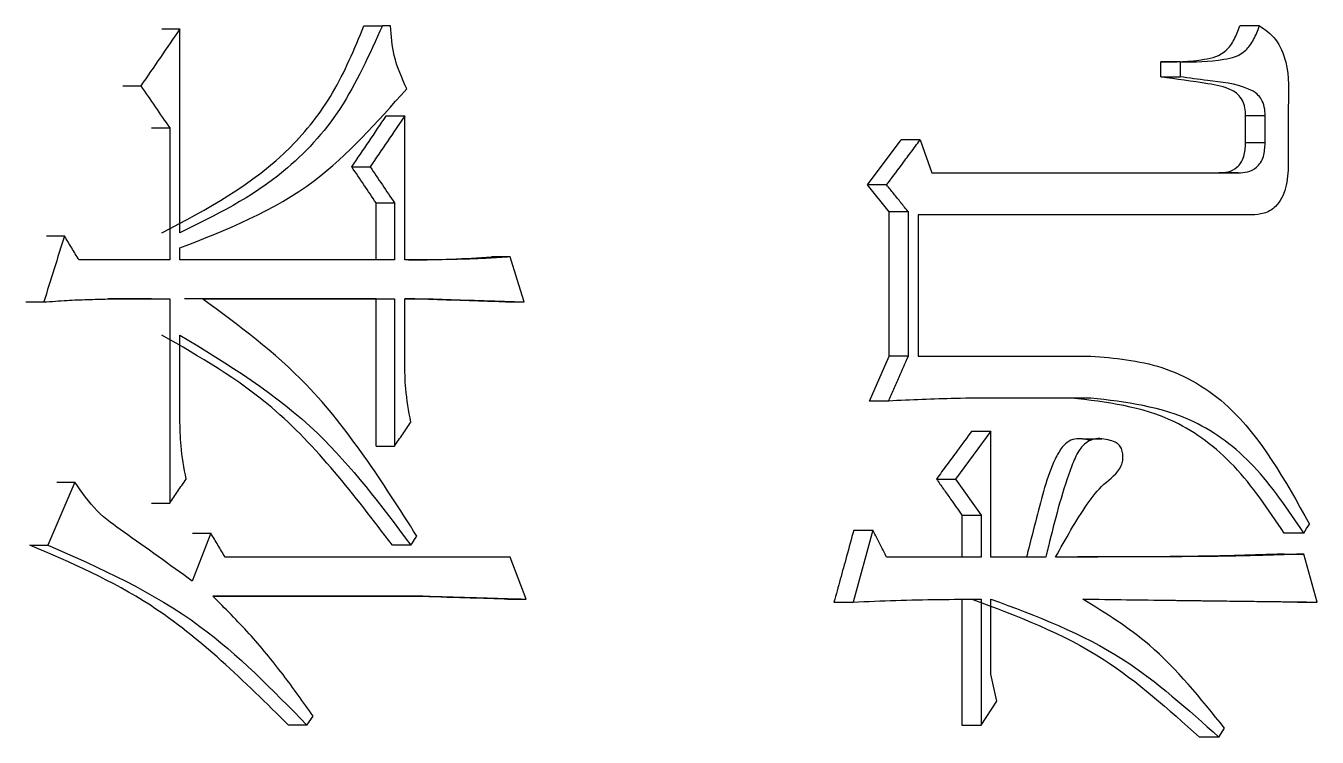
# Model space of a CAD drawing. Header units: millimetres. Extents: x 2379 to 4059, y 879 to 2067.
# Drawn here: x 3138.533 to 3143.187, y 1055.956 to 1058.52 of the extents above; entities that cross this region are included whole.
import ezdxf

# ---------------------------------------------------------------- set-up
doc = ezdxf.new("R2010")
doc.units = ezdxf.units.MM

msp = doc.modelspace()

# ---------------------------------------------------------------- linework, layer by layer
at = {"color": 7, "linetype": 'Continuous', "lineweight": 25}
for p, q in [((3139.0234, 1058.5093), (3139.0887, 1058.5093)), ((3139.0887, 1057.7738), (3139.0887, 1058.5093)), ((3139.7519, 1058.5201), (3139.8183, 1058.5201)), ((3139.8475, 1058.5201), (3139.8183, 1058.5201)), ((3142.9787, 1058.5202), (3142.9083, 1058.5202)), ((3142.6931, 1058.3903), (3142.623, 1058.3903)), ((3142.623, 1058.3363), (3142.623, 1058.3903)), ((3142.6931, 1058.3903), (3142.6931, 1058.3363)), ((3142.623, 1058.3363), (3142.6931, 1058.3363)), ((3138.8827, 1058.3038), (3138.9478, 1058.3038)), ((3143.0829, 1058.2281), (3143.0829, 1058.0226)), ((3139.8323, 1058.1956), (3139.8988, 1058.1956)), ((3139.8988, 1057.6764), (3139.8988, 1058.1956)), ((3142.9996, 1058.1956), (3142.9291, 1058.1956)), ((3142.9291, 1058.0983), (3142.9291, 1058.1956)), ((3142.9996, 1058.0983), (3142.9996, 1058.1956)), ((3138.9864, 1058.1523), (3139.0517, 1058.1523)), ((3139.0517, 1058.1523), (3139.0517, 1057.6764)), ((3141.5667, 1057.9468), (3141.6873, 1058.1091)), ((3141.7562, 1058.1091), (3141.6873, 1058.1091)), ((3142.9996, 1058.0983), (3142.9291, 1058.0983)), ((3139.708, 1058.0117), (3139.7742, 1058.0117)), ((3141.7988, 1057.9901), (3142.9022, 1057.9901)), ((3141.7988, 1057.9901), (3142.8319, 1057.9901)), ((3142.9022, 1057.9901), (3142.8319, 1057.9901)), ((3141.6353, 1057.9468), (3141.5667, 1057.9468)), ((3141.6448, 1057.8495), (3141.5667, 1057.9468)), ((3139.7958, 1057.8819), (3139.8622, 1057.8819)), ((3139.7958, 1057.6764), (3139.7958, 1057.8819)), ((3139.8622, 1057.8819), (3139.8622, 1057.6764)), ((3141.7136, 1057.8495), (3141.6448, 1057.8495)), ((3141.6448, 1057.3302), (3141.6448, 1057.8495)), ((3141.7136, 1057.3302), (3141.7136, 1057.8495)), ((3142.951, 1057.8387), (3141.7491, 1057.8387)), ((3141.7491, 1057.8387), (3141.7491, 1057.3302)), ((3138.6078, 1057.7629), (3138.6726, 1057.7629)), ((3139.0887, 1057.6764), (3139.0887, 1057.7197)), ((3139.0517, 1057.6764), (3138.7247, 1057.6764)), ((3139.8622, 1057.6764), (3139.0887, 1057.6764)), ((3139.9792, 1057.6764), (3139.8988, 1057.6764)), ((3139.9127, 1057.6764), (3139.9792, 1057.6764)), ((3140.2782, 1057.6872), (3140.2113, 1057.6872)), ((3138.5333, 1057.5249), (3138.598, 1057.5249)), ((3138.8289, 1057.5357), (3139.0517, 1057.5357)), ((3138.9864, 1057.5357), (3138.8289, 1057.5357)), ((3138.9864, 1057.5357), (3139.0517, 1057.5357)), ((3139.0517, 1057.5357), (3139.0517, 1056.8002)), ((3139.7958, 1057.5358), (3139.1047, 1057.5357)), ((3139.1702, 1057.5357), (3139.8622, 1057.5358)), ((3139.7958, 1057.5358), (3139.8622, 1057.5358)), ((3139.7958, 1057.0057), (3139.7958, 1057.5358)), ((3139.8622, 1057.5358), (3139.8622, 1057.0057)), ((3139.8988, 1057.5358), (3140.0011, 1057.5358)), ((3139.8988, 1057.3086), (3139.8988, 1057.5358)), ((3139.9346, 1057.5358), (3139.8988, 1057.5358)), ((3139.9346, 1057.5358), (3140.0011, 1057.5358)), ((3140.2621, 1057.5249), (3140.3291, 1057.5249)), ((3139.0887, 1057.103), (3139.0887, 1057.4058)), ((3141.5738, 1057.168), (3141.6448, 1057.3302)), ((3141.7136, 1057.3302), (3141.6448, 1057.3302)), ((3141.7491, 1057.3302), (3142.3708, 1057.3302)), ((3141.6425, 1057.168), (3141.5738, 1057.168)), ((3142.3708, 1057.1788), (3142.0325, 1057.1788)), ((3142.3011, 1057.1788), (3142.0325, 1057.1788)), ((3142.3708, 1057.1788), (3142.3011, 1057.1788)), ((3142.0113, 1057.0598), (3141.8839, 1056.8867)), ((3141.9421, 1057.0598), (3142.0113, 1057.0598)), ((3142.0113, 1056.6055), (3142.0113, 1057.0598)), ((3139.7958, 1057.0057), (3139.8622, 1057.0057)), ((3142.4114, 1057.0305), (3142.3409, 1057.0305)), ((3138.7098, 1056.8758), (3138.6129, 1056.6488)), ((3138.645, 1056.8758), (3138.7098, 1056.8758)), ((3141.8149, 1056.8867), (3141.8839, 1056.8867)), ((3141.8839, 1056.8867), (3141.9759, 1056.7569)), ((3141.9068, 1056.7569), (3141.9759, 1056.7569)), ((3141.9068, 1056.7569), (3141.9068, 1056.6055)), ((3141.9759, 1056.7569), (3141.9759, 1056.6055)), ((3139.1998, 1056.692), (3139.1332, 1056.5189)), ((3139.1343, 1056.692), (3139.1998, 1056.692)), ((3141.5855, 1056.7028), (3141.5142, 1056.4432)), ((3141.5169, 1056.7028), (3141.5855, 1056.7028)), ((3138.5483, 1056.6488), (3138.6129, 1056.6488)), ((3139.9207, 1056.6486), (3139.8542, 1056.6486)), ((3140.2782, 1056.6055), (3139.2515, 1056.6055)), ((3140.3364, 1056.454), (3140.2782, 1056.6055)), ((3141.9759, 1056.6055), (3141.6353, 1056.6055)), ((3142.2089, 1056.6055), (3142.0113, 1056.6055)), ((3143.0677, 1056.6163), (3143.1384, 1056.6163)), ((3143.1869, 1056.4432), (3143.1384, 1056.6163)), ((3139.2072, 1056.4648), (3139.9646, 1056.4648)), ((3139.8981, 1056.4648), (3139.2072, 1056.4648)), ((3139.9646, 1056.4648), (3139.8981, 1056.4648)), ((3140.2694, 1056.454), (3140.3364, 1056.454)), ((3141.9068, 1056.454), (3141.9068, 1055.9997)), ((3141.9759, 1056.454), (3141.9759, 1055.9997)), ((3142.0113, 1056.1836), (3142.0113, 1056.454)), ((3141.4457, 1056.4432), (3141.5142, 1056.4432)), ((3143.1162, 1056.4432), (3143.1869, 1056.4432)), ((3142.0325, 1056.0863), (3142.0113, 1056.1836)), ((3141.9759, 1055.9997), (3142.0325, 1056.0863)), ((3139.5465, 1055.9996), (3139.5686, 1056.0321)), ((3139.5465, 1055.9996), (3139.4805, 1055.9996)), ((3141.9068, 1055.9997), (3141.9759, 1055.9997)), ((3142.8326, 1055.9565), (3142.8535, 1055.9889)), ((3142.8326, 1055.9565), (3142.7624, 1055.9565))]:
    msp.add_line(p, q, dxfattribs=at)
at = {"color": 7, "linetype": 'Continuous', "lineweight": 25, "flags": 128}
for points in [[(3141.7562, 1058.1091), (3141.7722, 1058.0643), (3141.7855, 1058.0272), (3141.7988, 1057.9901)], [(3140.3291, 1057.5249), (3140.3037, 1057.6061), (3140.2782, 1057.6872)], [(3138.9864, 1056.8002), (3139.0027, 1056.8002), (3139.019, 1056.8002), (3139.0517, 1056.8002)], [(3143.1384, 1056.692), (3143.1436, 1056.7001), (3143.1488, 1056.7083), (3143.154, 1056.7164), (3143.1592, 1056.7245)], [(3139.9207, 1056.6487), (3139.9262, 1056.6569), (3139.9344, 1056.669), (3139.9426, 1056.6811)], [(3143.1384, 1056.692), (3143.1075, 1056.692), (3143.0876, 1056.692), (3143.0677, 1056.692)]]:
    msp.add_lwpolyline(points, dxfattribs=at)
at = {"color": 7, "linetype": 'Continuous', "lineweight": 25}
for points, knots in [([(3139.0887, 1058.5093), (3139.0653, 1058.4751), (3139.0183, 1058.4065), (3138.9713, 1058.338), (3138.9478, 1058.3038)], [0, 0, 0, 0, 0.5, 1, 1, 1, 1]), ([(3139.0234, 1057.7738), (3139.1865, 1057.8598), (3139.4158, 1057.9808), (3139.6487, 1058.2714), (3139.7173, 1058.4367), (3139.7519, 1058.5201)], [0, 0, 0, 0, 0.5500022, 0.773014, 1, 1, 1, 1]), ([(3139.8183, 1058.5201), (3139.7717, 1058.4165), (3139.6794, 1058.2112), (3139.4298, 1057.9421), (3139.2174, 1057.8372), (3139.0887, 1057.7738)], [0, 0, 0, 0, 0.286997, 0.568308, 1, 1, 1, 1]), ([(3139.9061, 1058.2929), (3139.8884, 1058.3319), (3139.8565, 1058.4023), (3139.8503, 1058.4838), (3139.8475, 1058.5201)], [0, 0, 0, 0, 0.554344, 1, 1, 1, 1]), ([(3142.623, 1058.3903), (3142.6751, 1058.3905), (3142.7542, 1058.3907), (3142.8499, 1058.4145), (3142.8896, 1058.4696), (3142.902, 1058.5032), (3142.9083, 1058.5202)], [0, 0, 0, 0, 0.492277, 0.748028, 0.872473, 1, 1, 1, 1]), ([(3142.6931, 1058.3903), (3142.7452, 1058.3905), (3142.8245, 1058.3907), (3142.9203, 1058.4145), (3142.96, 1058.4696), (3142.9725, 1058.5032), (3142.9787, 1058.5202)], [0, 0, 0, 0, 0.492388, 0.748171, 0.872567, 1, 1, 1, 1]), ([(3142.9787, 1058.5202), (3142.9994, 1058.5062), (3143.0411, 1058.4781), (3143.0872, 1058.3709), (3143.0846, 1058.283), (3143.0829, 1058.2281)], [0, 0, 0, 0, 0.2689236, 0.5440594, 1, 1, 1, 1]), ([(3142.9291, 1058.1956), (3142.9287, 1058.2055), (3142.9278, 1058.2251), (3142.9182, 1058.2531), (3142.9015, 1058.2743), (3142.8604, 1058.3008), (3142.7657, 1058.3158), (3142.6796, 1058.3281), (3142.623, 1058.3363)], [0, 0, 0, 0, 0.0603351, 0.1198881, 0.185788, 0.2512462, 0.5074615, 1, 1, 1, 1]), ([(3142.9996, 1058.1956), (3142.9991, 1058.2064), (3142.998, 1058.2279), (3142.9872, 1058.2556), (3142.9675, 1058.2788), (3142.9031, 1058.3119), (3142.8084, 1058.3203), (3142.7259, 1058.3317), (3142.6931, 1058.3363)], [0, 0, 0, 0, 0.06555, 0.131385, 0.187199, 0.284615, 0.7156, 1, 1, 1, 1]), ([(3138.9478, 1058.3038), (3138.9651, 1058.2785), (3138.9998, 1058.2281), (3139.0344, 1058.1776), (3139.0517, 1058.1523)], [0, 0, 0, 0, 0.499998, 1, 1, 1, 1]), ([(3139.0887, 1057.7197), (3139.257, 1057.7855), (3139.5604, 1057.9042), (3139.7995, 1058.1731), (3139.9061, 1058.2929)], [0, 0, 0, 0, 0.554476, 1, 1, 1, 1]), ([(3139.708, 1058.0117), (3139.7287, 1058.0424), (3139.7702, 1058.1037), (3139.8116, 1058.165), (3139.8323, 1058.1956)], [0, 0, 0, 0, 0.499999, 1, 1, 1, 1]), ([(3139.8988, 1058.1956), (3139.878, 1058.165), (3139.8365, 1058.1037), (3139.795, 1058.0424), (3139.7742, 1058.0117)], [0, 0, 0, 0, 0.5, 1, 1, 1, 1]), ([(3141.6353, 1057.9468), (3141.6529, 1057.9703), (3141.6818, 1058.0091), (3141.722, 1058.0632), (3141.7448, 1058.0938), (3141.7562, 1058.1091)], [0, 0, 0, 0, 0.434497, 0.717248, 1, 1, 1, 1]), ([(3142.8319, 1057.9901), (3142.8432, 1057.9907), (3142.866, 1057.9918), (3142.894, 1058.0052), (3142.9131, 1058.0259), (3142.9266, 1058.0554), (3142.9281, 1058.0813), (3142.9291, 1058.0983)], [0, 0, 0, 0, 0.24066, 0.483157, 0.613661, 0.74758, 1, 1, 1, 1]), ([(3142.9022, 1057.9901), (3142.9136, 1057.9907), (3142.9364, 1057.9918), (3142.9644, 1058.0052), (3142.9835, 1058.0259), (3142.997, 1058.0554), (3142.9986, 1058.0813), (3142.9996, 1058.0983)], [0, 0, 0, 0, 0.24079, 0.483382, 0.613891, 0.747761, 1, 1, 1, 1]), ([(3139.7958, 1057.8819), (3139.7812, 1057.9035), (3139.7519, 1057.9468), (3139.7226, 1057.9901), (3139.708, 1058.0117)], [0, 0, 0, 0, 0.4999999, 1, 1, 1, 1]), ([(3139.7742, 1058.0117), (3139.7889, 1057.9901), (3139.8182, 1057.9468), (3139.8475, 1057.9035), (3139.8622, 1057.8819)], [0, 0, 0, 0, 0.499998, 1, 1, 1, 1]), ([(3143.0829, 1058.0226), (3143.0818, 1057.9929), (3143.0795, 1057.9349), (3143.0435, 1057.8676), (3142.9958, 1057.8416), (3142.9659, 1057.8396), (3142.951, 1057.8387)], [0, 0, 0, 0, 0.294497, 0.575733, 0.789018, 1, 1, 1, 1]), ([(3141.7136, 1057.8495), (3141.7045, 1057.8608), (3141.6869, 1057.8826), (3141.6609, 1057.9151), (3141.6438, 1057.9362), (3141.6353, 1057.9468)], [0, 0, 0, 0, 0.34784, 0.673919, 1, 1, 1, 1]), ([(3138.6726, 1057.7629), (3138.6601, 1057.7232), (3138.6353, 1057.6439), (3138.6104, 1057.5646), (3138.598, 1057.5249)], [0, 0, 0, 0, 0.5, 1, 1, 1, 1]), ([(3138.7247, 1057.6764), (3138.716, 1057.6908), (3138.6987, 1057.7196), (3138.6813, 1057.7485), (3138.6726, 1057.7629)], [0, 0, 0, 0, 0.499999, 1, 1, 1, 1]), ([(3139.9127, 1057.6764), (3139.9644, 1057.677), (3140.0642, 1057.6782), (3140.1635, 1057.6843), (3140.2113, 1057.6872)], [0, 0, 0, 0, 0.518265, 1, 1, 1, 1]), ([(3140.2782, 1057.6872), (3140.2525, 1057.6856), (3140.201, 1057.6824), (3140.1014, 1057.6779), (3140.0274, 1057.677), (3139.9792, 1057.6764)], [0, 0, 0, 0, 0.258773, 0.517554, 1, 1, 1, 1]), ([(3138.598, 1057.5249), (3138.6259, 1057.527), (3138.6784, 1057.5309), (3138.7554, 1057.5341), (3138.8044, 1057.5352), (3138.8289, 1057.5357)], [0, 0, 0, 0, 0.362394, 0.681159, 1, 1, 1, 1]), ([(3139.9426, 1056.6811), (3139.8183, 1056.8762), (3139.5984, 1057.2213), (3139.2999, 1057.4404), (3139.1702, 1057.5357)], [0, 0, 0, 0, 0.565165, 1, 1, 1, 1]), ([(3140.2621, 1057.5249), (3140.2404, 1057.5257), (3140.175, 1057.5278), (3140.0659, 1057.5314), (3139.9784, 1057.5343), (3139.9346, 1057.5358)], [0, 0, 0, 0, 0.199704, 0.599851, 1, 1, 1, 1]), ([(3140.0011, 1057.5358), (3140.0448, 1057.5343), (3140.0913, 1057.5328), (3140.1404, 1057.5312), (3140.1513, 1057.5308), (3140.1622, 1057.5304), (3140.1731, 1057.5301), (3140.1812, 1057.5298), (3140.1921, 1057.5295), (3140.203, 1057.5291), (3140.2139, 1057.5287), (3140.2221, 1057.5285), (3140.233, 1057.5281), (3140.2425, 1057.5278), (3140.2507, 1057.5275), (3140.2561, 1057.5273), (3140.2616, 1057.5272), (3140.267, 1057.527), (3140.2711, 1057.5269), (3140.2752, 1057.5267), (3140.2806, 1057.5265), (3140.2861, 1057.5264), (3140.2915, 1057.5262), (3140.2956, 1057.526), (3140.301, 1057.5259), (3140.3065, 1057.5257), (3140.3119, 1057.5255), (3140.316, 1057.5254), (3140.3217, 1057.5252), (3140.3261, 1057.525), (3140.3291, 1057.5249)], [0, 0, 0, 0, 0.3988892, 0.4238198, 0.4487503, 0.4986114, 0.523542, 0.5484726, 0.5734031, 0.6232642, 0.6481948, 0.6731253, 0.6980559, 0.747917, 0.7603823, 0.7728476, 0.7977781, 0.8102434, 0.8227087, 0.835174, 0.8476393, 0.8725698, 0.8850351, 0.8975004, 0.9099657, 0.9348962, 0.9473615, 0.9598268, 0.972292, 1, 1, 1, 1]), ([(3139.8542, 1056.6486), (3139.7169, 1056.8285), (3139.4739, 1057.1466), (3139.1599, 1057.3273), (3139.0234, 1057.4058)], [0, 0, 0, 0, 0.565266, 1, 1, 1, 1]), ([(3139.0887, 1057.4058), (3139.2616, 1057.3008), (3139.5735, 1057.1114), (3139.8136, 1056.7913), (3139.9206, 1056.6486)], [0, 0, 0, 0, 0.554256, 1, 1, 1, 1]), ([(3141.6425, 1057.168), (3141.6488, 1057.1824), (3141.6614, 1057.2112), (3141.6851, 1057.2653), (3141.7025, 1057.305), (3141.7136, 1057.3302)], [0, 0, 0, 0, 0.266473, 0.532946, 1, 1, 1, 1]), ([(3142.3708, 1057.3302), (3142.4569, 1057.3228), (3142.6303, 1057.3079), (3142.9286, 1057.1361), (3143.0711, 1056.8817), (3143.1592, 1056.7245)], [0, 0, 0, 0, 0.274101, 0.551296, 1, 1, 1, 1]), ([(3139.9207, 1057.0922), (3139.9134, 1057.132), (3139.9004, 1057.2031), (3139.8993, 1057.2763), (3139.8988, 1057.3086)], [0, 0, 0, 0, 0.558835, 1, 1, 1, 1]), ([(3142.0325, 1057.1788), (3141.9828, 1057.1784), (3141.8931, 1057.1777), (3141.7631, 1057.1737), (3141.6827, 1057.1699), (3141.6425, 1057.168)], [0, 0, 0, 0, 0.382976, 0.691466, 1, 1, 1, 1]), ([(3143.0677, 1056.692), (3143.0107, 1056.7772), (3142.8979, 1056.9454), (3142.6363, 1057.1396), (3142.4277, 1057.164), (3142.3011, 1057.1788)], [0, 0, 0, 0, 0.287443, 0.567856, 1, 1, 1, 1]), ([(3143.1384, 1056.692), (3143.0812, 1056.7772), (3142.9683, 1056.9454), (3142.7064, 1057.1397), (3142.4975, 1057.164), (3142.3708, 1057.1788)], [0, 0, 0, 0, 0.287344, 0.567754, 1, 1, 1, 1]), ([(3139.111, 1056.8867), (3139.1036, 1056.9265), (3139.0904, 1056.9976), (3139.0893, 1057.0708), (3139.0887, 1057.103)], [0, 0, 0, 0, 0.558835, 1, 1, 1, 1]), ([(3139.8622, 1057.0057), (3139.8719, 1057.0201), (3139.8915, 1057.049), (3139.911, 1057.0778), (3139.9207, 1057.0922)], [0, 0, 0, 0, 0.499998, 1, 1, 1, 1]), ([(3141.9421, 1057.0598), (3141.9248, 1057.0362), (3141.8949, 1056.9956), (3141.8525, 1056.9379), (3141.8274, 1056.9038), (3141.8149, 1056.8867)], [0, 0, 0, 0, 0.40915, 0.704575, 1, 1, 1, 1]), ([(3142.3726, 1057.0255), (3142.3554, 1057.0293), (3142.3286, 1057.0351), (3142.292, 1057.0255), (3142.2643, 1056.9997), (3142.216, 1056.9123), (3142.1842, 1056.777), (3142.1526, 1056.6582), (3142.1408, 1056.611), (3142.1395, 1056.6055)], [0, 0, 0, 0, 0.122922, 0.190849, 0.258594, 0.353349, 0.745947, 0.970578, 1, 1, 1, 1]), ([(3142.2441, 1056.6055), (3142.2808, 1056.6712), (3142.3338, 1056.766), (3142.4148, 1056.8729), (3142.4725, 1056.9071), (3142.4869, 1056.9537), (3142.4876, 1056.9734), (3142.4837, 1056.9925), (3142.4755, 1057.0077), (3142.461, 1057.0201), (3142.4295, 1057.0296), (3142.3921, 1057.0367), (3142.3529, 1057.0194), (3142.3239, 1056.987), (3142.2749, 1056.8676), (3142.2408, 1056.736), (3142.2135, 1056.6244), (3142.2089, 1056.6055)], [0, 0, 0, 0, 0.209542, 0.302718, 0.395823, 0.412031, 0.428214, 0.444989, 0.461063, 0.475111, 0.504204, 0.574217, 0.604801, 0.646447, 0.701904, 0.949434, 1, 1, 1, 1]), ([(3139.1332, 1056.5189), (3139.0511, 1056.5781), (3138.9367, 1056.6607), (3138.7863, 1056.766), (3138.7354, 1056.8391), (3138.7098, 1056.8758)], [0, 0, 0, 0, 0.557651, 0.777477, 1, 1, 1, 1]), ([(3139.0517, 1056.8002), (3139.0616, 1056.8146), (3139.0813, 1056.8434), (3139.1011, 1056.8723), (3139.111, 1056.8867)], [0, 0, 0, 0, 0.499998, 1, 1, 1, 1]), ([(3141.8149, 1056.8867), (3141.8234, 1056.8747), (3141.8404, 1056.8506), (3141.8711, 1056.8074), (3141.8932, 1056.7761), (3141.9068, 1056.7569)], [0, 0, 0, 0, 0.277956, 0.555911, 1, 1, 1, 1]), ([(3139.2515, 1056.6055), (3139.2429, 1056.6199), (3139.2257, 1056.6487), (3139.2084, 1056.6776), (3139.1998, 1056.692)], [0, 0, 0, 0, 0.499999, 1, 1, 1, 1]), ([(3141.5169, 1056.7028), (3141.5082, 1056.6713), (3141.4921, 1056.6123), (3141.4684, 1056.5258), (3141.4533, 1056.4707), (3141.4457, 1056.4432)], [0, 0, 0, 0, 0.364068, 0.682034, 1, 1, 1, 1]), ([(3141.6353, 1056.6055), (3141.6284, 1056.6191), (3141.6166, 1056.6421), (3141.6, 1056.6746), (3141.5903, 1056.6934), (3141.5855, 1056.7028)], [0, 0, 0, 0, 0.419956, 0.7099794, 1, 1, 1, 1]), ([(3139.4805, 1055.9996), (3139.3202, 1056.1579), (3139.0358, 1056.4387), (3138.6963, 1056.585), (3138.5482, 1056.6488)], [0, 0, 0, 0, 0.563735, 1, 1, 1, 1]), ([(3138.6129, 1056.6488), (3138.8017, 1056.5653), (3139.1416, 1056.415), (3139.4219, 1056.1274), (3139.5465, 1055.9996)], [0, 0, 0, 0, 0.555605, 1, 1, 1, 1]), ([(3143.1384, 1056.6163), (3143.1298, 1056.616), (3143.1128, 1056.6155), (3143.0914, 1056.6148), (3143.0743, 1056.6143), (3143.0614, 1056.6139), (3143.0486, 1056.6135), (3143.0358, 1056.6131), (3143.0229, 1056.6127), (3143.0058, 1056.6122), (3142.9844, 1056.6116), (3142.9587, 1056.6109), (3142.9329, 1056.6103), (3142.9072, 1056.6097), (3142.8815, 1056.6091), (3142.8557, 1056.6086), (3142.8213, 1056.608), (3142.7268, 1056.6068), (3142.6233, 1056.6065), (3142.5326, 1056.6062), (3142.5067, 1056.6061), (3142.4937, 1056.6061), (3142.4764, 1056.606), (3142.4592, 1056.606), (3142.4418, 1056.6059), (3142.4289, 1056.6059), (3142.4159, 1056.6059), (3142.4029, 1056.6058), (3142.3899, 1056.6058), (3142.3769, 1056.6058), (3142.3639, 1056.6057), (3142.3509, 1056.6057), (3142.3401, 1056.6057), (3142.3314, 1056.6057), (3142.3249, 1056.6056), (3142.3184, 1056.6056), (3142.3119, 1056.6056), (3142.3054, 1056.6056), (3142.2989, 1056.6056), (3142.2902, 1056.6056), (3142.2815, 1056.6056), (3142.2728, 1056.6055), (3142.2663, 1056.6055), (3142.2598, 1056.6055), (3142.2524, 1056.6055), (3142.2472, 1056.6055), (3142.2441, 1056.6055)], [0, 0, 0, 0, 0.028899, 0.057798, 0.072248, 0.086697, 0.101147, 0.115596, 0.130046, 0.144495, 0.173394, 0.202293, 0.231192, 0.260091, 0.28899, 0.317889, 0.346789, 0.404587, 0.63578, 0.693578, 0.708028, 0.722478, 0.736927, 0.765826, 0.780276, 0.794725, 0.809175, 0.823624, 0.838074, 0.852523, 0.866973, 0.881422, 0.895872, 0.903096, 0.910321, 0.917546, 0.924771, 0.931996, 0.93922, 0.946445, 0.960895, 0.968119, 0.975344, 0.982569, 0.989794, 1, 1, 1, 1]), ([(3143.0677, 1056.6163), (3143.0336, 1056.6152), (3142.9823, 1056.6136), (3142.8966, 1056.6111), (3142.7765, 1056.608), (3142.6021, 1056.6067), (3142.4258, 1056.6061), (3142.3055, 1056.6058), (3142.2569, 1056.6057), (3142.2442, 1056.6056)], [0, 0, 0, 0, 0.125443, 0.188165, 0.313609, 0.564502, 0.824135, 0.953953, 1, 1, 1, 1]), ([(3139.5686, 1056.0321), (3139.5329, 1056.0826), (3139.4597, 1056.1863), (3139.3395, 1056.3321), (3139.2514, 1056.4205), (3139.2072, 1056.4648)], [0, 0, 0, 0, 0.321149, 0.659611, 1, 1, 1, 1]), ([(3140.2694, 1056.454), (3140.2366, 1056.455), (3140.1711, 1056.4569), (3140.0474, 1056.4605), (3139.9563, 1056.4632), (3139.8981, 1056.4648)], [0, 0, 0, 0, 0.265382, 0.530765, 1, 1, 1, 1]), ([(3139.9646, 1056.4648), (3139.9667, 1056.4648), (3139.9708, 1056.4647), (3139.977, 1056.4645), (3139.9831, 1056.4643), (3139.9893, 1056.4641), (3139.9955, 1056.4639), (3140.0017, 1056.4638), (3140.0078, 1056.4636), (3140.014, 1056.4634), (3140.0202, 1056.4632), (3140.0263, 1056.463), (3140.0325, 1056.4629), (3140.0387, 1056.4627), (3140.0448, 1056.4625), (3140.051, 1056.4623), (3140.0572, 1056.4621), (3140.0634, 1056.462), (3140.0685, 1056.4618), (3140.0736, 1056.4617), (3140.0788, 1056.4615), (3140.0849, 1056.4613), (3140.0911, 1056.4612), (3140.0973, 1056.461), (3140.1034, 1056.4608), (3140.1096, 1056.4606), (3140.1157, 1056.4604), (3140.1209, 1056.4603), (3140.126, 1056.4601), (3140.1312, 1056.46), (3140.1373, 1056.4598), (3140.1435, 1056.4596), (3140.1496, 1056.4595), (3140.1558, 1056.4593), (3140.1619, 1056.4591), (3140.1681, 1056.4589), (3140.1732, 1056.4588), (3140.1784, 1056.4586), (3140.1835, 1056.4585), (3140.1897, 1056.4583), (3140.202, 1056.4579), (3140.245, 1056.4567), (3140.2919, 1056.4553), (3140.3305, 1056.4542), (3140.3364, 1056.454)], [0, 0, 0, 0, 0.016565, 0.03313, 0.049695, 0.066259, 0.082824, 0.099389, 0.115954, 0.132519, 0.149084, 0.165648, 0.182213, 0.198778, 0.215343, 0.231908, 0.248473, 0.265037, 0.281602, 0.289885, 0.306449, 0.323014, 0.339579, 0.356144, 0.372709, 0.389274, 0.405838, 0.422403, 0.430686, 0.447251, 0.463815, 0.48038, 0.496945, 0.51351, 0.530075, 0.54664, 0.563204, 0.571487, 0.588052, 0.604616, 0.621181, 0.687441, 0.952478, 1, 1, 1, 1]), ([(3141.5142, 1056.4432), (3141.5658, 1056.4455), (3141.6687, 1056.4502), (3141.8227, 1056.4532), (3141.9248, 1056.4537), (3141.9759, 1056.454)], [0, 0, 0, 0, 0.334125, 0.667044, 1, 1, 1, 1]), ([(3141.9421, 1056.454), (3142.1053, 1056.3933), (3142.3984, 1056.2843), (3142.6506, 1056.0571), (3142.7624, 1055.9565)], [0, 0, 0, 0, 0.556762, 1, 1, 1, 1]), ([(3142.0113, 1056.454), (3142.1747, 1056.3933), (3142.4681, 1056.2843), (3142.7207, 1056.0571), (3142.8326, 1055.9565)], [0, 0, 0, 0, 0.556811, 1, 1, 1, 1]), ([(3142.8535, 1055.9889), (3142.7667, 1056.0963), (3142.613, 1056.2866), (3142.4247, 1056.4032), (3142.3426, 1056.454)], [0, 0, 0, 0, 0.564151, 1, 1, 1, 1]), ([(3142.3426, 1056.454), (3142.4475, 1056.4527), (3142.5589, 1056.4512), (3142.6763, 1056.4497), (3142.7024, 1056.4493), (3142.7284, 1056.449), (3142.7545, 1056.4487), (3142.7805, 1056.4483), (3142.8066, 1056.448), (3142.8326, 1056.4477), (3142.8586, 1056.4474), (3142.8846, 1056.447), (3142.9106, 1056.4467), (3142.9366, 1056.4464), (3142.9625, 1056.4461), (3142.995, 1056.4457), (3143.0209, 1056.4453), (3143.0468, 1056.445), (3143.0727, 1056.4447), (3143.0986, 1056.4444), (3143.1245, 1056.444), (3143.1407, 1056.4438), (3143.1559, 1056.4436), (3143.1703, 1056.4434), (3143.1813, 1056.4433), (3143.1869, 1056.4432)], [0, 0, 0, 0, 0.37025, 0.393391, 0.416531, 0.462812, 0.485953, 0.509093, 0.555374, 0.578515, 0.601655, 0.647937, 0.671077, 0.694218, 0.740499, 0.763639, 0.80992, 0.833061, 0.856201, 0.902482, 0.925623, 0.948764, 0.960334, 0.980167, 1, 1, 1, 1])]:
    msp.add_open_spline(points, degree=3, knots=knots, dxfattribs=at)

doc.saveas('drawing.dxf')
